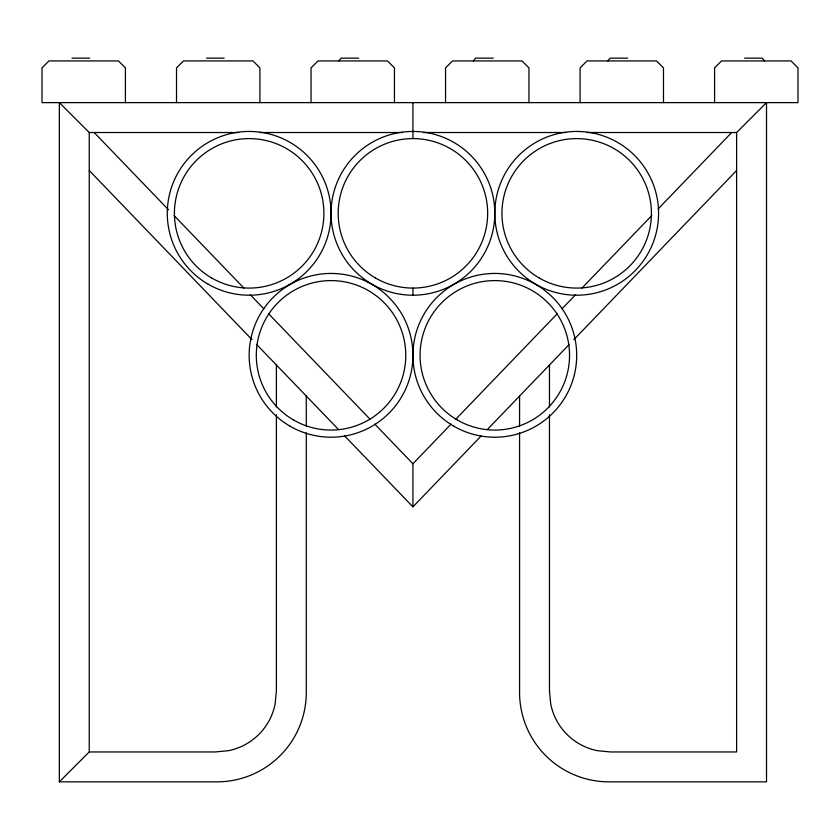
<?xml version="1.0" encoding="UTF-8"?>
<svg xmlns="http://www.w3.org/2000/svg" width="840" height="840" viewBox="0 0 840 840"><rect width="100%" height="100%" fill="white"/><g stroke="black" fill="none" stroke-linecap="round" stroke-linejoin="round"><path stroke-width="1.26" d="M338.846 60.932L341.05 58.149L358.701 58.149M473.361 60.932L475.566 58.149L493.217 58.149M607.876 60.932L610.082 58.149L627.743 58.149M481.12 436.002L412.923 506.867L412.923 463.764L451.132 424.053M455.69 419.328L557.456 313.562M561.992 308.847L575.6 294.704M581.952 288.11L651.819 215.502M658.172 208.898L731.672 132.52M487.483 429.387L569.31 344.358M573.856 339.633L736.617 170.499M59.346 781.851L89.239 751.957L89.239 132.52L59.346 102.627L59.346 781.851L216.899 781.851A89.386 89.386 0 0 0 306.285 692.465L306.285 432.779M549.465 414.74L549.465 690.995L550.746 704.046A59.346 59.346 0 0 0 597.376 750.666L610.418 751.957L736.617 751.957L736.617 132.52L766.51 102.627L766.51 781.851L608.948 781.851A89.386 89.386 0 0 1 519.572 692.465L519.572 432.779M72.009 58.149L89.66 58.149M206.525 58.149L224.185 58.149M744.607 58.149L762.258 58.149L764.463 60.932M89.239 132.52L238.634 132.52M259.602 132.52L402.444 132.52M423.413 132.52L566.255 132.52M587.223 132.52L736.617 132.52M89.239 751.957L215.428 751.957L228.48 750.666A59.346 59.346 0 0 0 275.1 704.046L276.392 690.995L276.392 414.74M94.185 132.52L168.588 209.843M174.027 215.502L243.894 288.11M250.247 294.704L263.855 308.847M268.401 313.562L370.167 419.328M374.714 424.053L412.923 463.764M89.239 170.499L251.99 339.633M256.536 344.358L338.373 429.387M344.736 436.002L412.923 506.867M714.599 102.627L714.599 67.883L721.55 60.932L791.049 60.932L798 67.883L798 102.627L42 102.627L42 67.883L48.951 60.932L118.451 60.932L125.402 67.883L125.402 102.627M663.485 102.627L663.485 67.883L656.534 60.932L587.024 60.932L580.083 67.883L580.083 102.627M549.465 364.98L549.465 406.886M528.958 102.627L528.958 67.883L522.008 60.932L452.508 60.932L445.557 67.883L445.557 102.627M519.572 396.05L519.572 426.216M412.923 102.627L412.923 138.6M412.923 288.068L412.923 295.218M394.443 102.627L394.443 67.883L387.492 60.932L317.993 60.932L311.042 67.883L311.042 102.627M306.285 396.05L306.285 426.216M276.392 364.98L276.392 406.886M259.917 102.627L259.917 67.883L252.977 60.932L183.466 60.932L176.516 67.883L176.516 102.627M375.564 278.061A74.729 74.729 0 0 0 487.662 213.339A74.729 74.729 0 0 0 375.564 148.617A74.729 74.729 0 0 0 375.564 278.061M371.983 284.245A81.879 81.879 0 0 0 494.802 213.339A81.879 81.879 0 0 0 371.983 142.422A81.879 81.879 0 0 0 371.983 284.245M535.752 284.245A81.879 81.879 0 0 0 658.571 213.339A81.879 81.879 0 0 0 535.752 142.422A81.879 81.879 0 0 0 535.752 284.245M457.443 420.053A74.729 74.729 0 0 0 569.541 355.331A74.729 74.729 0 0 0 457.443 290.608A74.729 74.729 0 0 0 457.443 420.053M453.863 426.237A81.879 81.879 0 0 0 576.692 355.331A81.879 81.879 0 0 0 453.863 284.413A81.879 81.879 0 0 0 453.863 426.237M290.105 426.237A81.879 81.879 0 0 0 412.923 355.331A81.879 81.879 0 0 0 290.105 284.413A81.879 81.879 0 0 0 290.105 426.237M539.322 278.061A74.729 74.729 0 0 0 651.42 213.339A74.729 74.729 0 0 0 539.322 148.617A74.729 74.729 0 0 0 539.322 278.061M208.226 284.245A81.879 81.879 0 0 0 331.044 213.339A81.879 81.879 0 0 0 208.226 142.422A81.879 81.879 0 0 0 208.226 284.245M293.675 420.053A74.729 74.729 0 0 0 405.772 355.331A74.729 74.729 0 0 0 293.675 290.608A74.729 74.729 0 0 0 293.675 420.053M211.796 278.061A74.729 74.729 0 0 0 323.894 213.339A74.729 74.729 0 0 0 211.796 148.617A74.729 74.729 0 0 0 211.796 278.061"/></g></svg>
